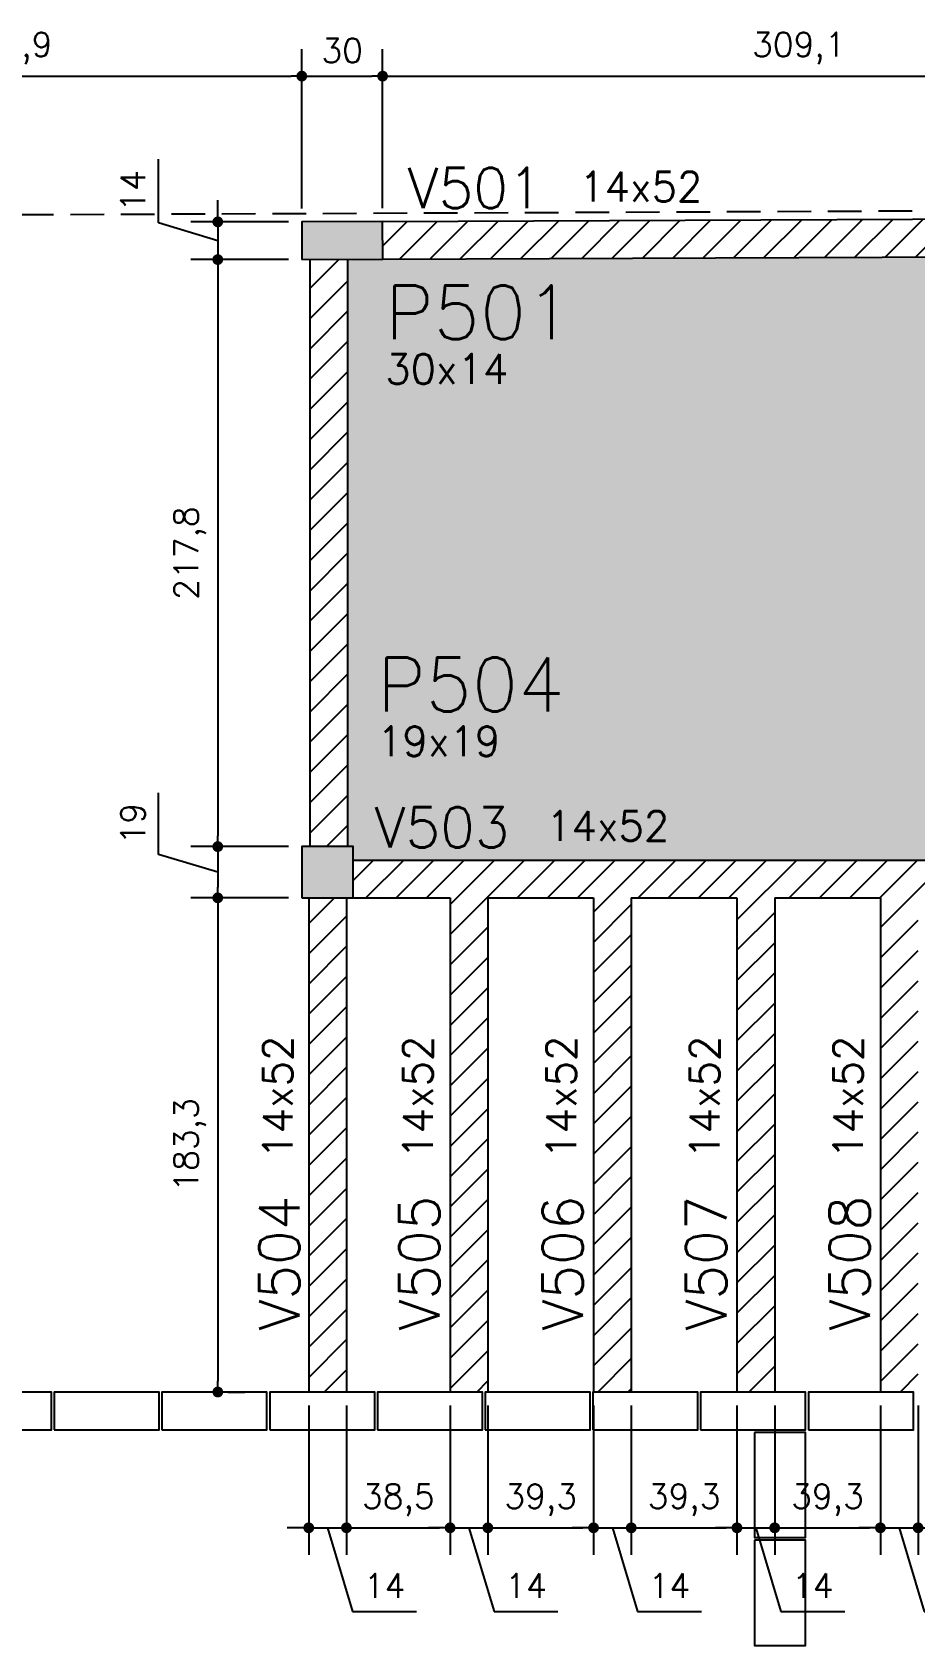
# Model space of a CAD drawing. Extents: x -15987 to 10579, y -10689 to -1189.
# Drawn here: x 8586 to 8914, y -9109 to -8510 of the extents above; entities that cross this region are included whole.
import ezdxf

# ---------------------------------------------------------------- set-up
doc = ezdxf.new("R2010")
doc.units = 0
doc.header["$LTSCALE"] = 25
doc.linetypes.add('DASHED2', pattern=[0.375, 0.25, -0.125])
for name, color, linetype in [('COTA', 1, 'Continuous'), ('H2', 252, 'Continuous'), ('H4', 254, 'Continuous'), ('P-D', 2, 'Continuous'), ('P-S', 5, 'Continuous'), ('PIL-N', 4, 'Continuous'), ('PROJ', 252, 'Continuous'), ('TERRENO', 1, 'DASHED2'), ('VIG-D', 2, 'Continuous'), ('VIG-N', 4, 'Continuous'), ('VIGA', 3, 'Continuous')]:
    doc.layers.add(name, color=color, linetype=linetype)
doc.styles.add('COTA', font='romans.shx')
doc.styles.get("Standard").update_dxf_attribs({"font": 'romans.shx'})
doc.dimstyles.new('forma', dxfattribs={"dimscale": 5, "dimtxt": 1.8, "dimasz": 0.8, "dimexe": 2, "dimexo": 1, "dimgap": 1, "dimtad": 1, "dimdec": 1, "dimzin": 9, "dimtxsty": 'COTA', "dimblk1": 'DOT', "dimblk2": 'DOT', "dimsah": 1, "dimcen": 0, "dimdle": 1, "dimclrd": 256, "dimclre": 256, "dimclrt": 2, "dimadec": 0, "dimazin": 0, "dimtfac": 1, "dimtdec": 0, "dimtmove": 0, "dimatfit": 3, "dimfxl": 1, "dimtolj": 1, "dimtzin": 0, "dimarcsym": 0})
pattern_1 = [(45, (6000, -2000), (-5.61266, 5.61266), [])]

# ---------------------------------------------------------------- blocks, each defined once
blk = doc.blocks.new('A$Ce3014c6f')
at = {"layer": 'PROJ'}
for points in [[(-1135.86, -407.99), (-1096.86, -407.99), (-1096.86, -393.99), (-1135.86, -393.99), (-1135.86, -407.99)], [(-1095.86, -407.99), (-1056.86, -407.99), (-1056.86, -393.99), (-1095.86, -393.99), (-1095.86, -407.99)], [(-1055.86, -407.99), (-1016.86, -407.99), (-1016.86, -393.99), (-1055.86, -393.99), (-1055.86, -407.99)], [(-1015.86, -407.99), (-976.86, -407.99), (-976.86, -393.99), (-1015.86, -393.99), (-1015.86, -407.99)], [(-975.86, -407.99), (-936.86, -407.99), (-936.86, -393.99), (-975.86, -393.99), (-975.86, -407.99)], [(-935.86, -407.99), (-896.86, -407.99), (-896.86, -393.99), (-935.86, -393.99), (-935.86, -407.99)], [(-895.86, -407.99), (-856.86, -407.99), (-856.86, -393.99), (-895.86, -393.99), (-895.86, -407.99)], [(-855.86, -407.99), (-816.86, -407.99), (-816.86, -393.99), (-855.86, -393.99), (-855.86, -407.99)], [(-815.86, -407.99), (-776.86, -407.99), (-776.86, -393.99), (-815.86, -393.99), (-815.86, -407.99)], [(-835.86, -408.99), (-835.86, -447.99), (-816.86, -447.99), (-816.86, -408.99), (-835.86, -408.99)], [(-835.86, -448.99), (-835.86, -487.99), (-816.86, -487.99), (-816.86, -448.99), (-835.86, -448.99)]]:
    blk.add_lwpolyline(points, dxfattribs=at)
blk = doc.blocks.new('_Dot')
at = {"color": 0, "linetype": 'ByBlock', "lineweight": -2}
blk.add_line((-0.5, 0), (-1, 0), dxfattribs=at)
at = {"color": 0, "linetype": 'ByBlock', "const_width": 0.5}
blk.add_lwpolyline([(-0.25, 0, 1), (0.25, 0, 1)], format="xyb", close=True, dxfattribs=at)
blk = doc.blocks.new('*D39')
at = {"layer": 'COTA', "lineweight": -2, "transparency": 16777216}
for p, q in [((8686.45, -8575.45), (8686.45, -8516.38)), ((8716.45, -8575.32), (8716.45, -8516.38)), ((8690.45, -8526.38), (8712.45, -8526.38))]:
    blk.add_line(p, q, dxfattribs=at)
at = {"layer": 'Defpoints', "color": 0, "transparency": 16777216}
for p in [(8716.45, -8526.38), (8686.45, -8580.45), (8716.45, -8580.32)]:
    blk.add_point(p, dxfattribs=at)
at = {"layer": 'COTA', "lineweight": -2, "transparency": 16777216, "xscale": 4, "yscale": 4, "zscale": 4, "rotation": 180}
blk.add_blockref('_Dot', (8686.45, -8526.38), dxfattribs=at)
at = {"layer": 'COTA', "lineweight": -2, "transparency": 16777216, "xscale": 4, "yscale": 4, "zscale": 4}
blk.add_blockref('_Dot', (8716.45, -8526.38), dxfattribs=at)
at = {"layer": 'COTA', "color": 2, "transparency": 16777216, "insert": (8701.45, -8516.88), "char_height": 9, "attachment_point": 5, "style": 'COTA'}
blk.add_mtext('\\A1;30 ', dxfattribs=at)
blk = doc.blocks.new('*D40')
at = {"layer": 'COTA', "lineweight": -2, "transparency": 16777216}
for p, q in [((8716.45, -8575.32), (8716.45, -8516.38)), ((9025.51, -8574), (9025.51, -8516.38)), ((8720.45, -8526.38), (9021.51, -8526.38))]:
    blk.add_line(p, q, dxfattribs=at)
at = {"layer": 'Defpoints', "color": 0, "transparency": 16777216}
for p in [(9025.51, -8526.38), (8716.45, -8580.32), (9025.51, -8579)]:
    blk.add_point(p, dxfattribs=at)
at = {"layer": 'COTA', "lineweight": -2, "transparency": 16777216, "xscale": 4, "yscale": 4, "zscale": 4, "rotation": 180}
blk.add_blockref('_Dot', (8716.45, -8526.38), dxfattribs=at)
at = {"layer": 'COTA', "lineweight": -2, "transparency": 16777216, "xscale": 4, "yscale": 4, "zscale": 4}
blk.add_blockref('_Dot', (9025.51, -8526.38), dxfattribs=at)
at = {"layer": 'COTA', "color": 2, "transparency": 16777216, "insert": (8870.98, -8516.02), "char_height": 9, "attachment_point": 5, "style": 'COTA'}
blk.add_mtext('\\A1;309,1 ', dxfattribs=at)
blk = doc.blocks.new('*D63')
at = {"layer": 'COTA', "lineweight": -2, "transparency": 16777216}
for p, q in [((8633.25, -8580.85), (8633.25, -8557.13)), ((8655.25, -8576.45), (8655.25, -8572.45)), ((8655.25, -8587.45), (8633.25, -8580.85)), ((8681.45, -8580.45), (8645.25, -8580.45)), ((8655.25, -8580.45), (8655.25, -8594.45)), ((8655.25, -8580.45), (8655.25, -8594.45)), ((8681.51, -8594.45), (8645.25, -8594.45)), ((8655.25, -8598.45), (8655.25, -8602.45))]:
    blk.add_line(p, q, dxfattribs=at)
at = {"layer": 'Defpoints', "color": 0, "transparency": 16777216}
for p in [(8686.45, -8580.45), (8655.25, -8594.45), (8686.51, -8594.45)]:
    blk.add_point(p, dxfattribs=at)
at = {"layer": 'COTA', "lineweight": -2, "transparency": 16777216, "xscale": 4, "yscale": 4, "zscale": 4}
for p, rotation in [((8655.25, -8580.45), 270), ((8655.25, -8594.45), 90)]:
    blk.add_blockref('_Dot', p, dxfattribs=dict(at, rotation=rotation))
at = {"layer": 'COTA', "color": 2, "transparency": 16777216, "insert": (8623.75, -8568.99), "char_height": 9, "attachment_point": 5, "rotation": 90, "style": 'COTA'}
blk.add_mtext('\\A1;14 ', dxfattribs=at)
blk = doc.blocks.new('*D64')
at = {"layer": 'COTA', "lineweight": -2, "transparency": 16777216}
for p, q in [((8681.51, -8594.45), (8645.25, -8594.45)), ((8655.25, -8598.45), (8655.25, -8808.25)), ((8681.52, -8812.25), (8645.25, -8812.25))]:
    blk.add_line(p, q, dxfattribs=at)
at = {"layer": 'Defpoints', "color": 0, "transparency": 16777216}
for p in [(8686.51, -8594.45), (8655.25, -8812.25), (8686.52, -8812.25)]:
    blk.add_point(p, dxfattribs=at)
at = {"layer": 'COTA', "lineweight": -2, "transparency": 16777216, "xscale": 4, "yscale": 4, "zscale": 4}
for p, rotation in [((8655.25, -8594.45), 90), ((8655.25, -8812.25), 270)]:
    blk.add_blockref('_Dot', p, dxfattribs=dict(at, rotation=rotation))
at = {"layer": 'COTA', "color": 2, "transparency": 16777216, "insert": (8644.9, -8703.35), "char_height": 9, "attachment_point": 5, "rotation": 90, "style": 'COTA'}
blk.add_mtext('\\A1;217,8 ', dxfattribs=at)
blk = doc.blocks.new('*D65')
at = {"layer": 'COTA', "lineweight": -2, "transparency": 16777216}
for p, q in [((8633.25, -8815.15), (8633.25, -8792.3)), ((8655.25, -8821.75), (8633.25, -8815.15)), ((8681.52, -8812.25), (8645.25, -8812.25)), ((8655.25, -8816.25), (8655.25, -8827.25)), ((8681.52, -8831.25), (8645.25, -8831.25))]:
    blk.add_line(p, q, dxfattribs=at)
at = {"layer": 'Defpoints', "color": 0, "transparency": 16777216}
for p in [(8686.52, -8812.25), (8655.25, -8831.25), (8686.52, -8831.25)]:
    blk.add_point(p, dxfattribs=at)
at = {"layer": 'COTA', "lineweight": -2, "transparency": 16777216, "xscale": 4, "yscale": 4, "zscale": 4}
for p, rotation in [((8655.25, -8812.25), 90), ((8655.25, -8831.25), 270)]:
    blk.add_blockref('_Dot', p, dxfattribs=dict(at, rotation=rotation))
at = {"layer": 'COTA', "color": 2, "transparency": 16777216, "insert": (8623.75, -8803.72), "char_height": 9, "attachment_point": 5, "rotation": 90, "style": 'COTA'}
blk.add_mtext('\\A1;19 ', dxfattribs=at)
blk = doc.blocks.new('*D66')
at = {"layer": 'COTA', "lineweight": -2, "transparency": 16777216}
for p, q in [((8681.52, -8831.25), (8645.25, -8831.25)), ((8655.25, -8835.25), (8655.25, -9010.6)), ((8659.02, -9014.6), (8665.25, -9014.6))]:
    blk.add_line(p, q, dxfattribs=at)
at = {"layer": 'Defpoints', "color": 0, "transparency": 16777216}
for p in [(8686.52, -8831.25), (8654.02, -9014.6), (8655.25, -9014.6)]:
    blk.add_point(p, dxfattribs=at)
at = {"layer": 'COTA', "lineweight": -2, "transparency": 16777216, "xscale": 4, "yscale": 4, "zscale": 4}
for p, rotation in [((8655.25, -8831.25), 90), ((8655.25, -9014.6), 270)]:
    blk.add_blockref('_Dot', p, dxfattribs=dict(at, rotation=rotation))
at = {"layer": 'COTA', "color": 2, "transparency": 16777216, "insert": (8644.9, -8922.92), "char_height": 9, "attachment_point": 5, "rotation": 90, "style": 'COTA'}
blk.add_mtext('\\A1;183,3 ', dxfattribs=at)
blk = doc.blocks.new('*D88')
at = {"layer": 'COTA', "lineweight": -2, "transparency": 16777216}
for p, q in [((8689.02, -9019.6), (8689.02, -9074.98)), ((8703.02, -9019.6), (8703.02, -9074.98)), ((8685.02, -9064.98), (8681.02, -9064.98)), ((8689.02, -9064.98), (8703.02, -9064.98)), ((8689.02, -9064.98), (8703.02, -9064.98)), ((8696.02, -9064.98), (8705.32, -9095.98)), ((8707.02, -9064.98), (8711.02, -9064.98)), ((8705.32, -9095.98), (8729.04, -9095.98))]:
    blk.add_line(p, q, dxfattribs=at)
at = {"layer": 'Defpoints', "color": 0, "transparency": 16777216}
for p in [(8689.02, -9014.6), (8703.02, -9014.6), (8703.02, -9064.98)]:
    blk.add_point(p, dxfattribs=at)
at = {"layer": 'COTA', "lineweight": -2, "transparency": 16777216, "xscale": 4, "yscale": 4, "zscale": 4}
blk.add_blockref('_Dot', (8689.02, -9064.98), dxfattribs=at)
at = {"layer": 'COTA', "lineweight": -2, "transparency": 16777216, "xscale": 4, "yscale": 4, "zscale": 4, "rotation": 180}
blk.add_blockref('_Dot', (8703.02, -9064.98), dxfattribs=at)
at = {"layer": 'COTA', "color": 2, "transparency": 16777216, "insert": (8717.18, -9086.48), "char_height": 9, "attachment_point": 5, "style": 'COTA'}
blk.add_mtext('\\A1;14 ', dxfattribs=at)
blk = doc.blocks.new('*D89')
at = {"layer": 'COTA', "lineweight": -2, "transparency": 16777216}
for p, q in [((8703.02, -9019.6), (8703.02, -9074.98)), ((8741.52, -9019.6), (8741.52, -9074.98)), ((8707.02, -9064.98), (8737.52, -9064.98))]:
    blk.add_line(p, q, dxfattribs=at)
at = {"layer": 'Defpoints', "color": 0, "transparency": 16777216}
for p in [(8703.02, -9014.6), (8741.52, -9014.6), (8741.52, -9064.98)]:
    blk.add_point(p, dxfattribs=at)
at = {"layer": 'COTA', "lineweight": -2, "transparency": 16777216, "xscale": 4, "yscale": 4, "zscale": 4, "rotation": 180}
blk.add_blockref('_Dot', (8703.02, -9064.98), dxfattribs=at)
at = {"layer": 'COTA', "lineweight": -2, "transparency": 16777216, "xscale": 4, "yscale": 4, "zscale": 4}
blk.add_blockref('_Dot', (8741.52, -9064.98), dxfattribs=at)
at = {"layer": 'COTA', "color": 2, "transparency": 16777216, "insert": (8722.27, -9054.63), "char_height": 9, "attachment_point": 5, "style": 'COTA'}
blk.add_mtext('\\A1;38,5 ', dxfattribs=at)
blk = doc.blocks.new('*D90')
at = {"layer": 'COTA', "lineweight": -2, "transparency": 16777216}
for p, q in [((8741.52, -9019.6), (8741.52, -9074.98)), ((8755.52, -9019.6), (8755.52, -9074.98)), ((8737.52, -9064.98), (8733.52, -9064.98)), ((8741.52, -9064.98), (8755.52, -9064.98)), ((8741.52, -9064.98), (8755.52, -9064.98)), ((8748.52, -9064.98), (8757.82, -9095.98)), ((8759.52, -9064.98), (8763.52, -9064.98)), ((8757.82, -9095.98), (8781.54, -9095.98))]:
    blk.add_line(p, q, dxfattribs=at)
at = {"layer": 'Defpoints', "color": 0, "transparency": 16777216}
for p in [(8741.52, -9014.6), (8755.52, -9014.6), (8755.52, -9064.98)]:
    blk.add_point(p, dxfattribs=at)
at = {"layer": 'COTA', "lineweight": -2, "transparency": 16777216, "xscale": 4, "yscale": 4, "zscale": 4}
blk.add_blockref('_Dot', (8741.52, -9064.98), dxfattribs=at)
at = {"layer": 'COTA', "lineweight": -2, "transparency": 16777216, "xscale": 4, "yscale": 4, "zscale": 4, "rotation": 180}
blk.add_blockref('_Dot', (8755.52, -9064.98), dxfattribs=at)
at = {"layer": 'COTA', "color": 2, "transparency": 16777216, "insert": (8769.68, -9086.48), "char_height": 9, "attachment_point": 5, "style": 'COTA'}
blk.add_mtext('\\A1;14 ', dxfattribs=at)
blk = doc.blocks.new('*D91')
at = {"layer": 'COTA', "lineweight": -2, "transparency": 16777216}
for p, q in [((8755.52, -9019.6), (8755.52, -9074.98)), ((8794.77, -9019.6), (8794.77, -9074.98)), ((8759.52, -9064.98), (8790.77, -9064.98))]:
    blk.add_line(p, q, dxfattribs=at)
at = {"layer": 'Defpoints', "color": 0, "transparency": 16777216}
for p in [(8755.52, -9014.6), (8794.77, -9014.6), (8794.77, -9064.98)]:
    blk.add_point(p, dxfattribs=at)
at = {"layer": 'COTA', "lineweight": -2, "transparency": 16777216, "xscale": 4, "yscale": 4, "zscale": 4, "rotation": 180}
blk.add_blockref('_Dot', (8755.52, -9064.98), dxfattribs=at)
at = {"layer": 'COTA', "lineweight": -2, "transparency": 16777216, "xscale": 4, "yscale": 4, "zscale": 4}
blk.add_blockref('_Dot', (8794.77, -9064.98), dxfattribs=at)
at = {"layer": 'COTA', "color": 2, "transparency": 16777216, "insert": (8775.15, -9054.63), "char_height": 9, "attachment_point": 5, "style": 'COTA'}
blk.add_mtext('\\A1;39,3 ', dxfattribs=at)
blk = doc.blocks.new('*D92')
at = {"layer": 'COTA', "lineweight": -2, "transparency": 16777216}
for p, q in [((8794.77, -9019.6), (8794.77, -9074.98)), ((8808.77, -9019.6), (8808.77, -9074.98)), ((8790.77, -9064.98), (8786.77, -9064.98)), ((8794.77, -9064.98), (8808.77, -9064.98)), ((8794.77, -9064.98), (8808.77, -9064.98)), ((8801.77, -9064.98), (8811.07, -9095.98)), ((8812.77, -9064.98), (8816.77, -9064.98)), ((8811.07, -9095.98), (8834.79, -9095.98))]:
    blk.add_line(p, q, dxfattribs=at)
at = {"layer": 'Defpoints', "color": 0, "transparency": 16777216}
for p in [(8794.77, -9014.6), (8808.77, -9014.6), (8808.77, -9064.98)]:
    blk.add_point(p, dxfattribs=at)
at = {"layer": 'COTA', "lineweight": -2, "transparency": 16777216, "xscale": 4, "yscale": 4, "zscale": 4}
blk.add_blockref('_Dot', (8794.77, -9064.98), dxfattribs=at)
at = {"layer": 'COTA', "lineweight": -2, "transparency": 16777216, "xscale": 4, "yscale": 4, "zscale": 4, "rotation": 180}
blk.add_blockref('_Dot', (8808.77, -9064.98), dxfattribs=at)
at = {"layer": 'COTA', "color": 2, "transparency": 16777216, "insert": (8822.93, -9086.48), "char_height": 9, "attachment_point": 5, "style": 'COTA'}
blk.add_mtext('\\A1;14 ', dxfattribs=at)
blk = doc.blocks.new('*D93')
at = {"layer": 'COTA', "lineweight": -2, "transparency": 16777216}
for p, q in [((8808.77, -9019.6), (8808.77, -9074.98)), ((8848.02, -9019.6), (8848.02, -9074.98)), ((8812.77, -9064.98), (8844.02, -9064.98))]:
    blk.add_line(p, q, dxfattribs=at)
at = {"layer": 'Defpoints', "color": 0, "transparency": 16777216}
for p in [(8808.77, -9014.6), (8848.02, -9014.6), (8848.02, -9064.98)]:
    blk.add_point(p, dxfattribs=at)
at = {"layer": 'COTA', "lineweight": -2, "transparency": 16777216, "xscale": 4, "yscale": 4, "zscale": 4, "rotation": 180}
blk.add_blockref('_Dot', (8808.77, -9064.98), dxfattribs=at)
at = {"layer": 'COTA', "lineweight": -2, "transparency": 16777216, "xscale": 4, "yscale": 4, "zscale": 4}
blk.add_blockref('_Dot', (8848.02, -9064.98), dxfattribs=at)
at = {"layer": 'COTA', "color": 2, "transparency": 16777216, "insert": (8828.4, -9054.63), "char_height": 9, "attachment_point": 5, "style": 'COTA'}
blk.add_mtext('\\A1;39,3 ', dxfattribs=at)
blk = doc.blocks.new('*D94')
at = {"layer": 'COTA', "lineweight": -2, "transparency": 16777216}
for p, q in [((8848.02, -9019.6), (8848.02, -9074.98)), ((8862.02, -9019.6), (8862.02, -9074.98)), ((8844.02, -9064.98), (8840.02, -9064.98)), ((8848.02, -9064.98), (8862.02, -9064.98)), ((8848.02, -9064.98), (8862.02, -9064.98)), ((8855.02, -9064.98), (8864.32, -9095.98)), ((8866.02, -9064.98), (8870.02, -9064.98)), ((8864.32, -9095.98), (8888.04, -9095.98))]:
    blk.add_line(p, q, dxfattribs=at)
at = {"layer": 'Defpoints', "color": 0, "transparency": 16777216}
for p in [(8848.02, -9014.6), (8862.02, -9014.6), (8862.02, -9064.98)]:
    blk.add_point(p, dxfattribs=at)
at = {"layer": 'COTA', "lineweight": -2, "transparency": 16777216, "xscale": 4, "yscale": 4, "zscale": 4}
blk.add_blockref('_Dot', (8848.02, -9064.98), dxfattribs=at)
at = {"layer": 'COTA', "lineweight": -2, "transparency": 16777216, "xscale": 4, "yscale": 4, "zscale": 4, "rotation": 180}
blk.add_blockref('_Dot', (8862.02, -9064.98), dxfattribs=at)
at = {"layer": 'COTA', "color": 2, "transparency": 16777216, "insert": (8876.18, -9086.48), "char_height": 9, "attachment_point": 5, "style": 'COTA'}
blk.add_mtext('\\A1;14 ', dxfattribs=at)
blk = doc.blocks.new('*D95')
at = {"layer": 'COTA', "lineweight": -2, "transparency": 16777216}
for p, q in [((8862.02, -9019.6), (8862.02, -9074.98)), ((8901.27, -9019.6), (8901.27, -9074.98)), ((8866.02, -9064.98), (8897.27, -9064.98))]:
    blk.add_line(p, q, dxfattribs=at)
at = {"layer": 'Defpoints', "color": 0, "transparency": 16777216}
for p in [(8862.02, -9014.6), (8901.27, -9014.6), (8901.27, -9064.98)]:
    blk.add_point(p, dxfattribs=at)
at = {"layer": 'COTA', "lineweight": -2, "transparency": 16777216, "xscale": 4, "yscale": 4, "zscale": 4, "rotation": 180}
blk.add_blockref('_Dot', (8862.02, -9064.98), dxfattribs=at)
at = {"layer": 'COTA', "lineweight": -2, "transparency": 16777216, "xscale": 4, "yscale": 4, "zscale": 4}
blk.add_blockref('_Dot', (8901.27, -9064.98), dxfattribs=at)
at = {"layer": 'COTA', "color": 2, "transparency": 16777216, "insert": (8881.65, -9054.63), "char_height": 9, "attachment_point": 5, "style": 'COTA'}
blk.add_mtext('\\A1;39,3 ', dxfattribs=at)
blk = doc.blocks.new('*D96')
at = {"layer": 'COTA', "lineweight": -2, "transparency": 16777216}
for p, q in [((8901.27, -9019.6), (8901.27, -9074.98)), ((8915.27, -9019.6), (8915.27, -9074.98)), ((8897.27, -9064.98), (8893.27, -9064.98)), ((8901.27, -9064.98), (8915.27, -9064.98)), ((8901.27, -9064.98), (8915.27, -9064.98)), ((8908.27, -9064.98), (8917.57, -9095.98)), ((8919.27, -9064.98), (8923.27, -9064.98)), ((8917.57, -9095.98), (8941.29, -9095.98))]:
    blk.add_line(p, q, dxfattribs=at)
at = {"layer": 'Defpoints', "color": 0, "transparency": 16777216}
for p in [(8901.27, -9014.6), (8915.27, -9014.6), (8915.27, -9064.98)]:
    blk.add_point(p, dxfattribs=at)
at = {"layer": 'COTA', "lineweight": -2, "transparency": 16777216, "xscale": 4, "yscale": 4, "zscale": 4}
blk.add_blockref('_Dot', (8901.27, -9064.98), dxfattribs=at)
at = {"layer": 'COTA', "lineweight": -2, "transparency": 16777216, "xscale": 4, "yscale": 4, "zscale": 4, "rotation": 180}
blk.add_blockref('_Dot', (8915.27, -9064.98), dxfattribs=at)
at = {"layer": 'COTA', "color": 2, "transparency": 16777216, "insert": (8929.43, -9086.48), "char_height": 9, "attachment_point": 5, "style": 'COTA'}
blk.add_mtext('\\A1;14 ', dxfattribs=at)
blk = doc.blocks.new('*D97')
at = {"layer": 'COTA', "lineweight": -2, "transparency": 16777216}
for p, q in [((8915.27, -9019.6), (8915.27, -9074.98)), ((8954.52, -9019.6), (8954.52, -9074.98)), ((8919.27, -9064.98), (8950.52, -9064.98))]:
    blk.add_line(p, q, dxfattribs=at)
at = {"layer": 'Defpoints', "color": 0, "transparency": 16777216}
for p in [(8915.27, -9014.6), (8954.52, -9014.6), (8954.52, -9064.98)]:
    blk.add_point(p, dxfattribs=at)
at = {"layer": 'COTA', "lineweight": -2, "transparency": 16777216, "xscale": 4, "yscale": 4, "zscale": 4, "rotation": 180}
blk.add_blockref('_Dot', (8915.27, -9064.98), dxfattribs=at)
at = {"layer": 'COTA', "lineweight": -2, "transparency": 16777216, "xscale": 4, "yscale": 4, "zscale": 4}
blk.add_blockref('_Dot', (8954.52, -9064.98), dxfattribs=at)
at = {"layer": 'COTA', "color": 2, "transparency": 16777216, "insert": (8934.9, -9054.63), "char_height": 9, "attachment_point": 5, "style": 'COTA'}
blk.add_mtext('\\A1;39,3 ', dxfattribs=at)
blk = doc.blocks.new('*D114')
at = {"layer": 'COTA', "lineweight": -2, "transparency": 16777216}
for p, q in [((8466.52, -8551.52), (8466.52, -8516.38)), ((8686.45, -8575.45), (8686.45, -8516.38)), ((8470.52, -8526.38), (8682.45, -8526.38))]:
    blk.add_line(p, q, dxfattribs=at)
at = {"layer": 'Defpoints', "color": 0, "transparency": 16777216}
for p in [(8686.45, -8526.38), (8466.52, -8556.52), (8686.45, -8580.45)]:
    blk.add_point(p, dxfattribs=at)
at = {"layer": 'COTA', "lineweight": -2, "transparency": 16777216, "xscale": 4, "yscale": 4, "zscale": 4, "rotation": 180}
blk.add_blockref('_Dot', (8466.52, -8526.38), dxfattribs=at)
at = {"layer": 'COTA', "lineweight": -2, "transparency": 16777216, "xscale": 4, "yscale": 4, "zscale": 4}
blk.add_blockref('_Dot', (8686.45, -8526.38), dxfattribs=at)
at = {"layer": 'COTA', "color": 2, "transparency": 16777216, "insert": (8576.48, -8516.02), "char_height": 9, "attachment_point": 5, "style": 'COTA'}
blk.add_mtext('\\A1;219,9 ', dxfattribs=at)

msp = doc.modelspace()

# ---------------------------------------------------------------- hatches: boundary and pattern name
at = {"layer": 'H2'}
for points in [[(8686.51, -8594.45), (8716.51, -8594.32), (8716.45, -8580.32), (8686.45, -8580.45)], [(8686.52, -8831.25), (8705.52, -8831.25), (8705.52, -8812.25), (8686.52, -8812.25)]]:
    msp.add_hatch(color=256, dxfattribs=at).paths.add_polyline_path(points)
h = msp.add_hatch(dxfattribs=at)
h.set_pattern_fill('ANSI31', color=256, scale=2.5, style=0)
h.set_pattern_definition(pattern_1)
h.paths.add_polyline_path([(9025.65, -8579.01), (9025.51, -8579), (8716.45, -8580.32), (8716.51, -8594.32), (9025.42, -8593)])
h = msp.add_hatch(dxfattribs=at)
h.set_pattern_fill('ANSI31', color=256, scale=2.5, style=0)
h.set_pattern_definition(pattern_1)
h.paths.add_polyline_path([(8703.52, -8594.37), (8689.52, -8594.43), (8689.52, -8812.25), (8703.52, -8812.25)])
h = msp.add_hatch(dxfattribs=at)
h.set_pattern_fill('ANSI31', color=256, scale=2.5, style=0)
h.set_pattern_definition(pattern_1)
h.paths.add_polyline_path([(8705.52, -8817.25), (9219.52, -8817.25), (9219.52, -8831.25), (9181.52, -8831.25), (9181.52, -9014.6), (9167.52, -9014.6), (9167.52, -8831.25), (9128.27, -8831.25), (9128.27, -9014.6), (9114.27, -9014.6), (9114.27, -8831.25), (9075.02, -8831.25), (9075.02, -9014.6), (9061.02, -9014.6), (9061.02, -8831.25), (9021.77, -8831.25), (9021.77, -9014.6), (9007.77, -9014.6), (9007.77, -8831.25), (8968.52, -8831.25), (8968.52, -9014.6), (8954.52, -9014.6), (8954.52, -8831.25), (8915.27, -8831.25), (8915.27, -9014.6), (8901.27, -9014.6), (8901.27, -8831.25), (8862.02, -8831.25), (8862.02, -9014.6), (8848.02, -9014.6), (8848.02, -8831.25), (8808.77, -8831.25), (8808.77, -9014.6), (8794.77, -9014.6), (8794.77, -8831.25), (8755.52, -8831.25), (8755.52, -9014.6), (8741.52, -9014.6), (8741.52, -8831.25), (8705.52, -8831.25)])
h = msp.add_hatch(dxfattribs=at)
h.set_pattern_fill('ANSI31', color=256, scale=2.5, style=0)
h.set_pattern_definition([(45, (5999.5, -2000), (-5.61266, 5.61266), [])])
h.paths.add_polyline_path([(8703.02, -8831.25), (8689.02, -8831.25), (8689.02, -9014.6), (8703.02, -9014.6)])
at = {"layer": 'H4'}
msp.add_hatch(color=256, dxfattribs=at).paths.add_polyline_path([(9219.52, -8596.25), (9203.53, -8595.98), (9055.42, -8593.51), (9025.42, -8593), (8716.51, -8594.32), (8703.52, -8594.37), (8703.52, -8812.25), (8705.52, -8812.25), (8705.52, -8817.25), (9219.52, -8817.25), (9219.52, -8801.25)])

# ---------------------------------------------------------------- linework, layer by layer
at = {"layer": 'P-S'}
for points in [[(8686.51, -8594.45), (8716.51, -8594.32), (8716.45, -8580.32), (8686.45, -8580.45), (8686.51, -8594.45)], [(8686.52, -8831.25), (8705.52, -8831.25), (8705.52, -8812.25), (8686.52, -8812.25), (8686.52, -8831.25)]]:
    msp.add_lwpolyline(points, dxfattribs=at)
at = {"layer": 'TERRENO', "linetype": 'DASHED2', "ltscale": 2}
msp.add_lwpolyline([(8374.62, -10607.28), (8842.89, -10599.37), (9089.44, -10607.28), (10021.12, -10595.9), (10334.18, -10588.63), (10436.7, -10599.32), (10458.36, -9870.12), (10449.9, -9869.21), (10485.38, -9540.08), (10502.87, -9454.87), (10554.85, -8902.42), (10578.78, -8587.19), (10033.18, -8580.33), (10033.51, -8592.87), (9025.53, -8576), (8359.47, -8578.84)], dxfattribs=at)
at = {"layer": 'VIGA'}
for points in [[(8716.45, -8580.32), (9025.51, -8579), (9025.65, -8579.01)], [(8689.52, -8812.25), (8689.52, -8594.45)], [(8703.52, -8812.25), (8703.52, -8594.45)], [(8716.51, -8594.32), (9025.42, -8593)], [(8705.52, -8817.25), (9219.52, -8817.25)], [(8689.02, -8831.25), (8689.02, -9014.6)], [(8703.02, -8831.25), (8703.02, -9014.6)], [(8705.52, -8831.25), (8741.52, -8831.25)], [(8741.52, -8831.25), (8741.52, -9014.6)], [(8755.52, -8831.25), (8794.77, -8831.25)], [(8755.52, -8831.25), (8755.52, -9014.6)], [(8794.77, -8831.25), (8794.77, -9014.6)], [(8808.77, -8831.25), (8848.02, -8831.25)], [(8808.77, -8831.25), (8808.77, -9014.6)], [(8848.02, -8831.25), (8848.02, -9014.6)], [(8862.02, -8831.25), (8901.27, -8831.25)], [(8862.02, -8831.25), (8862.02, -9014.6)], [(8901.27, -8831.25), (8901.27, -9014.6)]]:
    msp.add_lwpolyline(points, dxfattribs=at)

# ---------------------------------------------------------------- block references
msp.add_blockref('A$Ce3014c6f', (9690.38, -8620.61))

# ---------------------------------------------------------------- texts
at = {"layer": 'P-D', "linetype": 'Continuous'}
for s, p in [('30x14', (8717.43, -8640.53, 0.02)), ('19x19', (8714.41, -8778.63, 0.02))]:
    msp.add_text(s, height=11, dxfattribs=at).set_placement(p)
at = {"layer": 'PIL-N', "linetype": 'Continuous'}
for s, p in [('P501', (8717.43, -8624.03, 0.02)), ('P504', (8714.41, -8762.13, 0.02))]:
    msp.add_text(s, height=20, dxfattribs=at).set_placement(p)
at = {"layer": 'VIG-D', "linetype": 'Continuous'}
for p in [(8789.45, -8572.87), (8777.16, -8810.06)]:
    msp.add_text('14x52', height=11, dxfattribs=at).set_placement(p)
for p in [(8683.05, -8928.11), (8735.05, -8928.11), (8788.3, -8928.11), (8841.55, -8928.11), (8894.8, -8928.11)]:
    msp.add_text('14x52', height=11, rotation=90, dxfattribs=at).set_placement(p)
at = {"layer": 'VIG-N', "linetype": 'Continuous'}
for s, p in [('V501', (8725.7, -8575.4)), ('V503', (8713.41, -8812.59))]:
    msp.add_text(s, height=15, dxfattribs=at).set_placement(p)
for s, p in [('V504', (8685.58, -8991.86)), ('V505', (8737.58, -8991.86)), ('V506', (8790.83, -8991.86)), ('V507', (8844.08, -8991.86)), ('V508', (8897.33, -8991.86))]:
    msp.add_text(s, height=15, rotation=90, dxfattribs=at).set_placement(p)

# ---------------------------------------------------------------- dimensions: what is measured, and where the dimension line sits
at = {"layer": 'COTA'}
for base, p1, p2, picture, middle in [((8686.45, -8526.38), (8466.52, -8556.52), (8686.45, -8580.45), '*D114', (8576.48, -8516.02)), ((8716.45, -8526.38), (8686.45, -8580.45), (8716.45, -8580.32), '*D39', (8701.45, -8516.88)), ((9025.51, -8526.38), (8716.45, -8580.32), (9025.51, -8579), '*D40', (8870.98, -8516.02)), ((8703.02, -9064.98), (8689.02, -9014.6), (8703.02, -9014.6), '*D88', (8710.32, -9086.48)), ((8741.52, -9064.98), (8703.02, -9014.6), (8741.52, -9014.6), '*D89', (8722.27, -9054.63)), ((8755.52, -9064.98), (8741.52, -9014.6), (8755.52, -9014.6), '*D90', (8762.82, -9086.48)), ((8794.77192121, -9064.98300105), (8755.52192121, -9014.59738148), (8794.77192121, -9014.59738148), '*D91', (8775.14692121, -9054.62585819)), ((8808.77, -9064.98), (8794.77, -9014.6), (8808.77, -9014.6), '*D92', (8816.07, -9086.48)), ((8848.02192121, -9064.98300105), (8808.77192121, -9014.59738148), (8848.02192121, -9014.59738148), '*D93', (8828.39692121, -9054.62585819)), ((8862.02, -9064.98), (8848.02, -9014.6), (8862.02, -9014.6), '*D94', (8869.32, -9086.48)), ((8901.27192121, -9064.98300105), (8862.02192121, -9014.59738148), (8901.27192121, -9014.59738149), '*D95', (8881.64692121, -9054.62585819)), ((8915.27, -9064.98), (8901.27, -9014.6), (8915.27, -9014.6), '*D96', (8922.57, -9086.48)), ((8954.52192121, -9064.98300105), (8915.27192121, -9014.59738149), (8954.52192121, -9014.59738149), '*D97', (8934.89692121, -9054.62585819))]:
    dim = msp.add_linear_dim(base=base, p1=p1, p2=p2, dimstyle='forma', override={"dimpost": ' ', "dimtmove": 1}, dxfattribs=at)
    dim.commit()
    dim.dimension.update_dxf_attribs({"geometry": picture, "text_midpoint": middle})
for base, p1, p2, picture, middle in [((8655.25, -8594.45), (8686.45, -8580.45), (8686.51, -8594.45), '*D63', (8623.75, -8575.85)), ((8655.25, -8812.25), (8686.51, -8594.45), (8686.52, -8812.25), '*D64', (8644.9, -8703.35)), ((8655.25, -8831.25), (8686.52, -8812.25), (8686.52, -8831.25), '*D65', (8623.75, -8810.15)), ((8655.2533, -9014.5974), (8686.5219, -8831.2523), (8654.0169, -9014.5974), '*D66', (8644.8961, -8922.9248))]:
    dim = msp.add_linear_dim(base=base, p1=p1, p2=p2, angle=90, dimstyle='forma', override={"dimpost": ' ', "dimtmove": 1}, dxfattribs=at)
    dim.commit()
    dim.dimension.update_dxf_attribs({"geometry": picture, "text_midpoint": middle})

doc.saveas('drawing.dxf')
